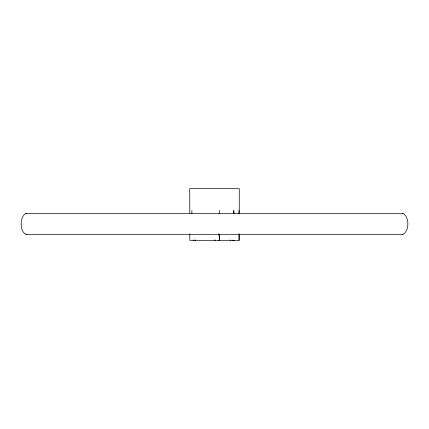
<?xml version="1.0" encoding="UTF-8"?>
<svg xmlns="http://www.w3.org/2000/svg" width="429" height="429" viewBox="0 0 429 429"><rect width="100%" height="100%" fill="white"/><g stroke="black" fill="none" stroke-linecap="round" stroke-linejoin="round"><path stroke-width="0.64" d="M191.897 213.717L191.913 210.435M238.91 213.642L238.926 210.435M238.926 240.363L238.98 233.961M219.015 213.508L219.718 210.435M195.399 240.058L195.447 239.94M195.329 240.176L195.045 240.363M232.727 240.363L232.963 240.245M219.745 239.94L218.779 240.363M26.351 234.309L26.754 234.164M25.997 234.357L403.003 234.357C409.507 231.065 409.507 216.683 403.003 213.406L25.997 213.406C19.67 215.873 19.353 232.674 26.4 234.309M402.6 213.449L403.003 213.406M233.038 240.224L234.427 240.363M402.6 234.309L403.003 234.357M25.997 213.406L26.4 213.449M214.983 240.058L215.712 240.363M230.866 240.363L230.185 239.94M402.246 234.164L402.649 234.309M193.865 240.363L193.559 239.94M215.358 240.32L214.913 239.94M233.907 213.712L233.789 210.435L233.902 213.722M239.28 213.706L239.28 188.637L189.72 188.637L189.811 213.095M239.28 233.805L239.28 240.363L189.811 240.363L189.811 233.714M219.718 240.363L218.956 233.826L219.718 240.363"/></g></svg>
